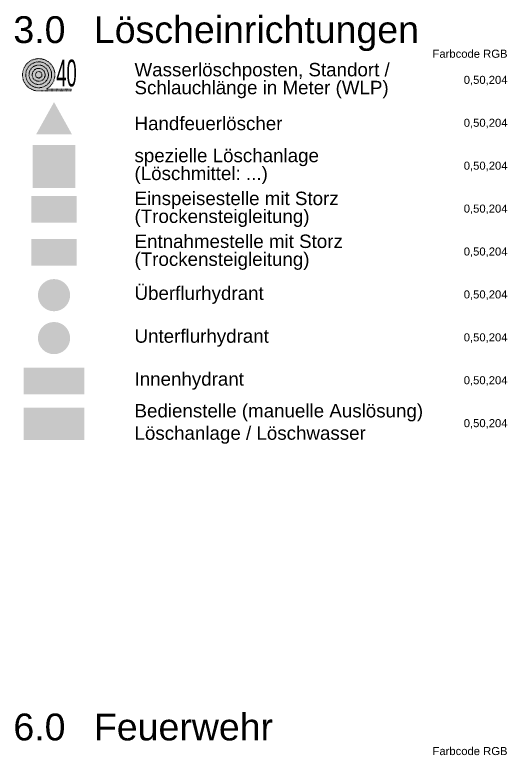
# Paper-space layout 'Layout1' of a CAD drawing. Header units: metres. Extents: x 6 to 406, y 9 to 566.
# Drawn here: x 313.8 to 405.6, y 427.7 to 565.7 of the extents above; entities that cross this region are included whole.
import ezdxf
from ezdxf.enums import TextEntityAlignment as Align

# ---------------------------------------------------------------- set-up
doc = ezdxf.new("R2010")
doc.units = ezdxf.units.M
doc.linetypes.add('AL_0_Ausgezogen', pattern=[1, 1, 0])
doc.layers.get('0').update_dxf_attribs({"linetype": 'AL_0_Ausgezogen', "lineweight": 18})
doc.layers.add('BS_Symbole', color=7, linetype='AL_0_Ausgezogen', lineweight=18)
doc.styles.add('ARIAL', font='arial.ttf')

# ---------------------------------------------------------------- blocks, each defined once
blk = doc.blocks.new('Handfeuerloescher')
at = {"lineweight": 5, "true_color": 0x0032cc}
h = blk.add_hatch(color=162, dxfattribs=at)
h.paths.add_polyline_path([(0.5110330400057985, 398.7731935842893), (-332.8223002933279, -201.2268064157105), (333.8443663733393, -201.2268064157105)])
h.paths.add_polyline_path([(-276.9394396026521, -167.8934730823771), (0.5110328164772961, 328.6197486299004), (277.9615060873851, -167.8934730823771)], flags=16)
at = {"lineweight": 5, "true_color": 0xffffff}
blk.add_hatch(color=7, dxfattribs=at).paths.add_polyline_path([(0.5110328164772961, 328.6197486299005), (-276.9394396026521, -167.8934730823771), (277.9615060873851, -167.8934730823771)])
blk = doc.blocks.new('Einspeisestelle Trockensteigleitung')
at = {"lineweight": 5, "true_color": 0x0032cc}
h = blk.add_hatch(color=162, dxfattribs=at)
h.paths.add_polyline_path([(230.2309952434547, -24.94646449527198), (400.2309952434849, -24.94646449527198), (400.2309952434849, 25.05353550473654), (230.2309952434547, 25.05353550473654), (230.2309952434547, 115.053535504752), (60.23099524342604, 0.05353550473228097), (230.2309952434547, -114.9464644952875)], flags=0)
edge = h.paths.add_edge_path(flags=0)
edge.add_arc((-174.7690047566587, 0.05353550473228097), 224.9999999999957, 0, 360)
h.paths.add_polyline_path([(-424.7690047566587, -249.9464644952677), (425.2309952434891, -249.9464644952677), (425.2309952434891, 250.0535355047323), (-424.7690047566587, 250.0535355047323)])
h.paths.add_polyline_path([(-414.7690047566564, -239.9464644952662), (415.2309952434869, -239.9464644952662), (415.2309952434869, 240.0535355047307), (-414.7690047566564, 240.0535355047307)], flags=16)
edge = h.paths.add_edge_path(flags=0)
edge.add_arc((-174.7690047566587, 0.05353550473228097), 214.9999999999939, 90, 270)
edge.add_line((-174.7690047566587, -214.9464644952619), (-174.7690047566587, 215.0535355047265))
at = {"lineweight": 5, "true_color": 0xffffff}
h = blk.add_hatch(color=7, dxfattribs=at)
h.paths.add_polyline_path([(-414.7690047566564, -239.9464644952662), (415.2309952434869, -239.9464644952662), (415.2309952434869, 240.0535355047307), (-414.7690047566564, 240.0535355047307)])
h.paths.add_polyline_path([(50.23099524333702, 0.05353550473228097, -1), (-399.7690047566543, 0.05353550473228097, -1)], flags=16)
h.paths.add_polyline_path([(-174.7690047566587, 215.0535355047262), (-174.7690047566587, -214.9464644952617, -1)], flags=0)
blk = doc.blocks.new('Ueberflurhydrant')
at = {"lineweight": 5, "true_color": 0x0032cc}
h = blk.add_hatch(color=162, dxfattribs=at)
h.paths.add_polyline_path([(-180, 0, 1), (180, 0, 1)], flags=0)
h.paths.add_polyline_path([(-300, 0, 1), (300, 0, 1)])
h.paths.add_polyline_path([(285, 0, -1), (-285, 0, -1)], flags=16)
h.paths.add_polyline_path([(180, 0, -1), (-180, 0, -1)], flags=0)
at = {"lineweight": 5, "true_color": 0xffffff}
h = blk.add_hatch(color=7, dxfattribs=at)
h.paths.add_polyline_path([(-285, 0, 1), (285, 0, 1)])
h.paths.add_polyline_path([(180, 0, -1), (-180, 0, -1)], flags=16)
at = {"lineweight": 5, "true_color": 0x0032cc}
blk.add_hatch(color=162, dxfattribs=at).paths.add_polyline_path([(180, 0, 1), (-180, 0, 1)])
blk = doc.blocks.new('Unterflurhydrant')
at = {"lineweight": 5, "true_color": 0x0032cc}
h = blk.add_hatch(color=162, dxfattribs=at)
edge = h.paths.add_edge_path()
edge.add_arc((0, 0), 300, 0, 360)
edge = h.paths.add_edge_path(flags=17)
edge.add_arc((0, 0), 245, 0, 360)
at = {"lineweight": 5, "true_color": 0xffffff}
h = blk.add_hatch(color=7, dxfattribs=at)
edge = h.paths.add_edge_path()
edge.add_arc((0, 0), 245, 0, 360)
blk = doc.blocks.new('Innenhydrant')
at = {"lineweight": 5, "true_color": 0x0032cc}
h = blk.add_hatch(color=162, dxfattribs=at)
h.dxf.hatch_style = 1
h.paths.add_polyline_path([(-562.4999999999999, 250), (-562.5000000000001, -250), (562.4999999999993, -249.9999999999999), (562.4999999999993, 250)])
h.paths.add_polyline_path([(549.9999999999992, 237.5), (549.9999999999992, -237.4999999999999), (-550.0000000000001, -237.5), (-550, 237.5)], flags=16)
h.paths.add_polyline_path([(237.5, 5.551115123125862e-17, -1), (-237.5, 5.551115123125862e-17, -1)], flags=16)
at = {"lineweight": 5, "true_color": 0xffffff}
h = blk.add_hatch(color=7, dxfattribs=at)
h.dxf.hatch_style = 1
h.paths.add_polyline_path([(-549.9999999999999, -237.4999999999999), (-1.221245327087672e-15, -237.5, -0.4142135623730951), (-237.5, 5.551115123125862e-17, -0.4142135623730951), (-1.221245327087672e-15, 237.5), (-549.9999999999999, 237.5)])
h.paths.add_polyline_path([(549.9999999999992, 237.5), (-1.221245327087672e-15, 237.5, -0.4142135623730951), (237.5, 5.551115123125862e-17, -0.4142135623730951), (-1.221245327087672e-15, -237.5), (549.9999999999992, -237.4999999999999)])
blk = doc.blocks.new('Entnahmestelle Trockensteigleitung')
at = {"lineweight": 5, "true_color": 0x0032cc}
h = blk.add_hatch(color=162, dxfattribs=at)
h.paths.add_polyline_path([(230.0595657685033, -24.90980761637911), (60.05956576850323, -24.90980761637911), (60.05956576850323, 25.09019238362089), (230.0595657685033, 25.09019238362089), (230.0595657685033, 115.0901923836209), (400.0595657685033, 0.090192383620888), (230.0595657685033, -114.9098076163791)], flags=0)
edge = h.paths.add_edge_path(flags=0)
edge.add_arc((-174.9404342314967, 0.090192383620888), 224.9999999999957, 0, 360)
h.paths.add_polyline_path([(-424.9404342314967, -249.9098076163791), (425.0595657686511, -249.9098076163791), (425.0595657686511, 250.0901923836209), (-424.9404342314967, 250.0901923836209)])
h.paths.add_polyline_path([(-414.9404342314945, -239.9098076163775), (415.0595657686488, -239.9098076163775), (415.0595657686488, 240.0901923836193), (-414.9404342314945, 240.0901923836193)], flags=16)
edge = h.paths.add_edge_path(flags=0)
edge.add_arc((-174.9404342314967, 0.090192383620888), 214.9999999999939, 90, 270)
edge.add_line((-174.9404342314967, -214.9098076163733), (-174.9404342314967, 215.0901923836151))
at = {"lineweight": 5, "true_color": 0xffffff}
h = blk.add_hatch(color=7, dxfattribs=at)
h.paths.add_polyline_path([(-414.9404342314945, -239.9098076163775), (415.0595657686489, -239.9098076163775), (415.0595657686487, 240.0901923836193), (-414.9404342314945, 240.0901923836193)])
h.paths.add_polyline_path([(50.05956576849894, 0.090192383620888, -1), (-399.9404342314924, 0.090192383620888, -1)], flags=16)
h.paths.add_polyline_path([(-174.9404342314967, 215.0901923836149), (-174.9404342314967, -214.9098076163731, -1)], flags=0)
h.paths.add_polyline_path([(60.05956576850321, 25.09019238362086), (230.0595657685033, 25.09019238362086), (230.0595657685033, 115.0901923836209), (400.0595657685033, 0.09019238362094484), (230.0595657685033, -114.9098076163791), (230.0595657685033, -24.90980761637914), (60.05956576850315, -24.90980761637908)], flags=16)
blk = doc.blocks.new('Manuelle Ausloesung Loeschanlage-Loeschwasser')
at = {"lineweight": 5, "true_color": 0x0032cc}
h = blk.add_hatch(color=162, dxfattribs=at)
edge = h.paths.add_edge_path(flags=0)
edge.add_arc((-107.6691159375942, -64.00049326199343), 85.16214116871987, 343.1600973001033, 378.0282120403738)
edge.add_arc((-95.0796377470879, -59.90306932180076), 71.92266066324312, 18.0282120403791, 76.82281565266493)
edge.add_arc((-104.7328419818156, 73.17785650808058), 68.22097782286465, 292.4471792014699, 359.9999999999898)
edge.add_arc((-104.7328419818168, 73.17785650805905), 68.22097782286589, 7.865209706826807e-12, 59.20400791115482)
edge.add_arc((-125.2841106639516, 38.69729887993945), 108.3615246401599, 59.20400791114553, 89.99999999999818)
edge.add_line((-125.2841106639482, 147.0588235200993), (-243.8823529412184, 147.0588235200993))
edge.add_line((-243.8823529412184, 147.0588235200993), (-243.8823529412184, -147.058823538673))
edge.add_line((-243.8823529412184, -147.0588235386731), (-132.0194259522579, -147.0588235386731))
edge.add_arc((-132.0194259522416, 84.85212265789963), 231.9109461965727, 269.999999999996, 281.8122822275375)
edge.add_arc((-100.4310166374529, -66.19130578986517), 77.59975126796851, 281.8122822275366, 343.1600973000986)
edge = h.paths.add_edge_path(flags=0)
edge.add_arc((127.0551356147248, 96.55038137280533), 101.7770460713116, 212.6607236397157, 255.959156710243)
edge.add_arc((-267.7522292675154, -1482.140420170167), 1525.532851348861, 72.4656057308793, 75.95915671025159, ccw=False)
edge.add_arc((181.3620224612842, -60.70784122100417), 34.83697773681224, -2.7149490416809954, 72.4656057308651, ccw=False)
edge.add_arc((165.5478584887108, -59.95792887891076), 50.66891225765529, 285.3953325334905, 357.2850509583293, ccw=False)
edge.add_arc((139.6866460652416, 33.96049363206768), 148.0828352613125, 250.3936390887985, 285.39533253349197, ccw=False)
edge.add_arc((104.0411490383583, -66.10853521524746), 41.85472225567575, 199.9347025886326, 250.3936390887942, ccw=False)
edge.add_arc((247.5252432433113, -14.06970398354093), 194.4840944150929, 190.4467356332108, 199.9347025886443, ccw=False)
edge.add_line((56.26493743556858, -49.3338274348263), (19.15141324258249, -52.65742661628465))
edge.add_arc((247.5252432433643, -14.06970398351739), 231.6109206561931, 189.5905313499607, 199.9347025886448)
edge.add_arc((104.0411490383616, -66.10853521525698), 78.98154849671793, 199.9347025886292, 250.3936390887905)
edge.add_arc((139.6866460652444, 33.96049363207737), 185.2096615023727, 250.3936390887982, 285.3953325334915)
edge.add_arc((165.5478584887118, -59.95792887891029), 87.79573849870704, 285.3953325334929, 357.2850509583316)
edge.add_arc((181.3620224612871, -60.7078412210065), 71.96380397786191, 357.2850509583292, 432.4656057308757)
edge.add_arc((-267.7522292674712, -1482.140420169918), 1562.659677589658, 72.46560573087811, 75.95915671025044)
edge.add_arc((127.0551356147343, 96.55038137281274), 64.6502198302712, 212.6607236397174, 255.9591567102446, ccw=False)
edge.add_arc((98.26221857722228, 78.09351733600955), 30.44951952162127, 117.7457518701612, 212.6607236397201, ccw=False)
edge.add_arc((136.6744052595772, 5.07082060608883), 112.9589754853474, 75.27216101084502, 117.74575187016401, ccw=False)
edge.add_arc((151.2522768178309, 60.52856701277659), 55.61722825283423, 0.8856037122815792, 75.27216101083872, ccw=False)
edge.add_line((206.8628614581997, 61.38819163099193), (243.9285346675867, 64.07410997949921))
edge.add_arc((151.2522768178297, 60.52856701277707), 92.74405449387852, 2.190913086371079, 75.27216101084157)
edge.add_arc((136.674405259562, 5.070820606076154), 150.085801726408, 75.27216101084134, 117.7457518701605)
edge.add_arc((98.26221857721296, 78.09351733601488), 67.5763457626687, 117.7457518701665, 212.660723639725)
edge = h.paths.add_edge_path(flags=0)
edge.add_arc((-104.4759179247471, -54.69197896077868), 39.98477515478719, 28.29039705467028, 74.70610426217688)
edge.add_arc((-130.6999900559492, -150.5911830907358), 139.4048903825502, 74.70610426217665, 89.99999999999767)
edge.add_line((-130.6999900559435, -11.18629270818559), (-205.1395831060186, -11.18629270818559))
edge.add_line((-205.1395831060186, -11.18629270818559), (-205.1395831060186, -112.1357634055356))
edge.add_line((-205.1395831060186, -112.1357634055356), (-132.0194259522579, -112.1357634055356))
edge.add_arc((-132.0194259522058, 215.9500163609028), 328.0857797664384, 269.9999999999909, 274.6746117182383)
edge.add_arc((-108.9322024659844, -66.39730351973122), 44.7961242333078, 274.6746117182493, 305.515850665567)
edge.add_arc((-112.4721980554824, -61.43731576792222), 50.88981336812265, 305.515850665578, 330.5097243428106)
edge.add_arc((-108.6960761369186, -63.57289679936278), 46.55163367086408, 330.5097243428025, 362.0177390459627)
edge.add_arc((-121.8363160670858, -64.03583737511649), 59.70002594517044, 2.017739045966909, 28.29039705468072)
edge = h.paths.add_edge_path(flags=0)
edge.add_arc((-148.5411570782288, -143.3702710125329), 256.0517072140713, 80.90579814043508, 90.00000000000063, ccw=False)
edge.add_arc((-114.3493562521278, 70.23468813894716), 39.72751111516694, -24.011534483495097, 80.9057981404232, ccw=False)
edge.add_arc((-124.7771705736205, 74.87996583370483), 51.14319840875297, 270.0000000000108, 335.9884655165275, ccw=False)
edge.add_line((-124.7771705736109, 23.73676742495186), (-205.1395831060186, 23.73676742495186))
edge.add_line((-205.1395831060186, 23.73676742495186), (-205.1395831060186, 112.6814362015384))
edge.add_line((-205.1395831060186, 112.6814362015384), (-148.5411570782317, 112.6814362015384))
h.paths.add_polyline_path([(-562.5, -300.0176470680612), (562.5, -300.0176470680612), (562.5, 300.0176470494836), (-562.5, 300.0176470494836)])
h.paths.add_polyline_path([(-538.9705882352956, -276.4882353033576), (538.9705882352956, -276.4882353033576), (538.9705882352956, 276.48823528478), (-538.9705882352956, 276.48823528478)], flags=16)
at = {"lineweight": 5, "true_color": 0xffffff}
h = blk.add_hatch(color=7, dxfattribs=at)
h.paths.add_polyline_path([(-538.9705882352956, 276.48823528478), (-538.9705882352956, -276.4882353033577), (538.9705882352957, -276.4882353033577), (538.9705882352957, 276.48823528478)])
h.paths.add_polyline_path([(-243.8823529412184, 147.0588235200993), (-125.2841106639516, 147.0588235200993, -0.1351874971930758), (-69.80487621749313, 131.7793839853714, -0.2642301054537645), (-36.51186415895091, 73.17785650806842, -0.3035983834759783), (-78.6839203974854, 10.12585020057912, -0.2623199222999634), (-26.6880745397155, -37.64406667271504, -0.1533256827108875), (-26.15889992365879, -88.67183237851793, -0.2742623996299561), (-84.5458910837786, -142.147768207454, -0.05158649140882079), (-132.0194259522414, -147.058823538673), (-243.8823529412184, -147.058823538673)], flags=16)
h.paths.add_polyline_path([(-205.1395831060186, 112.6814362015384), (-148.5411570782288, 112.6814362015384, -0.03970178134894035), (-108.0700996000173, 109.4628167624571, -0.4926970806979895), (-78.05972263569555, 54.06874766550661, -0.2961587511392182), (-124.7771705736205, 23.73676742495186), (-205.1395831060186, 23.73676742495188)], flags=0)
h.paths.add_polyline_path([(-205.1395831060186, -11.18629270818559), (-130.6999900559493, -11.18629270818559, -0.06683144280478333), (-93.92912238536485, -16.12324359093083, -0.2053419447300961), (-69.26705227554152, -35.74156936427985, -0.1151409110582739), (-62.17330568598356, -61.93386446413356, -0.1383523999114306), (-68.17570664632717, -86.48914112019924, -0.1094907600194574), (-82.90887263996564, -102.8593255576296, -0.1353885373283278), (-105.2814580378316, -111.04441777638, -0.02039967047840925), (-132.0194259522071, -112.1357634055357), (-205.1395831060186, -112.1357634055357)], flags=0)
h.paths.add_polyline_path([(66.80212496215671, 137.9000806578414, -0.1874772798778394), (174.8304023451554, 150.225454587437, -0.330143651956931), (243.9285346675867, 64.07410997949921), (206.8628614581998, 61.38819163099193, 0.3364718847223394), (165.3917275500923, 114.3184546452844, 0.187477279877836), (84.08647817764023, 105.0420167974128, 0.439567767375422), (72.62734907145364, 61.66102803828579, 0.1912053631112088), (111.370118906661, 33.83171449468293, -0.01524467258361741), (203.0431517561345, 7.912255802126921, -0.3403330926125658), (253.2450506975248, -64.11655572245525, -0.3243877841905129), (188.8556585770507, -144.6032958730664, -0.1539222851593988), (77.53840440268783, -140.510749763721, -0.2237965061336097), (29.79203312691578, -93.03721489525802, -0.04516563573962273), (19.15141324258246, -52.65742661628465), (56.26493743556858, -49.3338274348263, 0.04142273294513846), (64.69428659576789, -80.3788607554595, 0.2237965061336171), (89.99653941937214, -105.5365292772085, 0.1539222851594256), (178.9993186368883, -108.8086902778487, 0.3243877841905514), (216.1598974470317, -62.35796676514869, 0.3403330926125243), (191.8576463277746, -27.48951950710196, 0.01524467258361512), (102.3626493042714, -2.185874515343272, -0.1912053631112937), (41.3709824421731, 41.62504111801407, -0.4395677673753789)], flags=16)
blk = doc.blocks.new('Spezielle Loeschanlage')
at = {"lineweight": 5, "true_color": 0xffffff}
h = blk.add_hatch(color=7, dxfattribs=at)
h.dxf.hatch_style = 1
h.paths.add_polyline_path([(-400.0002288888209, 399.8990003298968), (-400.0002288888209, -400.1009996701032), (399.9997711111791, -400.1009996701032), (399.9997711111791, 399.8990003298968)])
h.paths.add_polyline_path([(387.6703413369739, 387.5695705556916), (387.6703413369739, -387.7715698958981), (-387.6707991146122, -387.7715698958981), (-387.6707991146121, 387.5695705556916)], flags=16)
h.paths.add_polyline_path([(-74.6861837299968, 124.6591993348713), (-74.6861837299968, -343.0331083574365), (-185.4554144992276, -343.0331083574365), (-185.4554144992276, 124.6591993348713, -1)], flags=0)
h.paths.add_polyline_path([(-216.2246452684583, 124.6591993348713), (-216.2246452684583, -343.0331083574365), (-326.9938760376891, -343.0331083574365), (-326.9938760376891, 124.6591993348713, -1)], flags=0)
h.paths.add_polyline_path([(66.85227780846472, 124.6591993348713), (66.85227780846472, -343.0331083574366), (-43.91695296076611, -343.0331083574366), (-43.91695296076611, 124.6591993348713, -1)], flags=0)
h.paths.add_polyline_path([(225.5732280336585, 244.0438147194857, -1), (203.4193818798105, 244.0438147194857, -1)], flags=0)
h.paths.add_polyline_path([(205.2845904638948, 190.9858373791198, -1), (183.1307443100468, 190.9858373791198, -1)], flags=0)
h.paths.add_polyline_path([(195.1402716790129, 164.4568487089369, -1), (172.9864255251649, 164.4568487089369, -1)], flags=0)
h.paths.add_polyline_path([(184.995952894131, 137.9278600387539, -1), (162.842106740283, 137.9278600387539, -1)], flags=0)
h.paths.add_polyline_path([(174.8516341092491, 111.3988713685709, -1), (152.6977879554011, 111.3988713685709, -1)], flags=0)
h.paths.add_polyline_path([(225.5732280336585, 175.8781342461073, -1), (203.4193818798105, 175.8781342461073, -1)], flags=0)
h.paths.add_polyline_path([(164.7073153243673, 84.86988269838798, -1), (142.5534691705193, 84.86988269838798, -1)], flags=0)
h.paths.add_polyline_path([(201.4384412611815, 117.4086530990477, -1), (179.2845951073334, 117.4086530990477, -1)], flags=0)
h.paths.add_polyline_path([(245.8618656034223, 190.9858373791198, -1), (223.7080194495743, 190.9858373791198, -1)], flags=0)
h.paths.add_polyline_path([(154.5629965394854, 58.34089402820501, -1), (132.4091503856374, 58.34089402820501, -1)], flags=0)
h.paths.add_polyline_path([(225.5732280336585, 147.4757673821996, -1), (203.4193818798105, 147.4757673821996, -1)], flags=0)
h.paths.add_polyline_path([(196.121079830795, 89.5084719008791, -1), (173.967233676947, 89.5084719008791, -1)], flags=0)
h.paths.add_polyline_path([(144.4186777546035, 31.81190535802205, -1), (122.2648316007555, 31.81190535802205, -1)], flags=0)
h.paths.add_polyline_path([(225.5732280336585, 119.0734005182919, -1), (203.4193818798105, 119.0734005182919, -1)], flags=0)
h.paths.add_polyline_path([(256.0061843883042, 164.4568487089369, -1), (233.8523382344561, 164.4568487089369, -1)], flags=0)
h.paths.add_polyline_path([(190.8037184004085, 61.60829070271052, -1), (168.6498722465605, 61.60829070271052, -1)], flags=0)
h.paths.add_polyline_path([(134.2743589697216, 5.282916687839077, -1), (112.1205128158736, 5.282916687839077, -1)], flags=0)
h.paths.add_polyline_path([(225.5732280336585, 90.67103365438419, -1), (203.4193818798105, 90.67103365438419, -1)], flags=0)
h.paths.add_polyline_path([(249.7080148061356, 117.4086530990477, -1), (227.5541686522876, 117.4086530990477, -1)], flags=0)
h.paths.add_polyline_path([(185.4863569700221, 33.70810950454194, -1), (163.3325108161741, 33.70810950454194, -1)], flags=0)
h.paths.add_polyline_path([(266.1505031731861, 137.9278600387539, -1), (243.9966570193381, 137.9278600387539, -1)], flags=0)
h.paths.add_polyline_path([(124.1300401848398, -21.24607198234389, -1), (101.9761940309918, -21.24607198234389, -1)], flags=0)
h.paths.add_polyline_path([(225.5732280336585, 62.26866679047646, -1), (203.4193818798105, 62.26866679047646, -1)], flags=0)
h.paths.add_polyline_path([(180.1689955396356, 5.807928306373356, -1), (158.0151493857876, 5.807928306373356, -1)], flags=0)
h.paths.add_polyline_path([(255.025376236522, 89.5084719008791, -1), (232.871530082674, 89.5084719008791, -1)], flags=0)
h.paths.add_polyline_path([(276.2948219580679, 111.3988713685709, -1), (254.1409758042199, 111.3988713685709, -1)], flags=0)
h.paths.add_polyline_path([(225.5732280336585, 33.86629992656879, -1), (203.4193818798105, 33.86629992656879, -1)], flags=0)
h.paths.add_polyline_path([(174.8516341092491, -22.09225289179523, -1), (152.6977879554011, -22.09225289179523, -1)], flags=0)
h.paths.add_polyline_path([(260.3427376669084, 61.60829070271052, -1), (238.1888915130604, 61.60829070271052, -1)], flags=0)
h.paths.add_polyline_path([(286.4391407429498, 84.86988269838798, -1), (264.2852945891018, 84.86988269838798, -1)], flags=0)
h.paths.add_polyline_path([(225.5732280336585, 5.463933062661113, -1), (203.4193818798105, 5.463933062661113, -1)], flags=0)
h.paths.add_polyline_path([(265.660099097295, 33.70810950454194, -1), (243.506252943447, 33.70810950454194, -1)], flags=0)
h.paths.add_polyline_path([(225.5732280336585, -22.93843380124662, -1), (203.4193818798105, -22.93843380124662, -1)], flags=0)
h.paths.add_polyline_path([(296.5834595278316, 58.34089402820501, -1), (274.4296133739836, 58.34089402820501, -1)], flags=0)
h.paths.add_polyline_path([(270.9774605276814, 5.807928306373356, -1), (248.8236143738334, 5.807928306373356, -1)], flags=0)
h.paths.add_polyline_path([(306.7277783127134, 31.81190535802205, -1), (284.5739321588654, 31.81190535802205, -1)], flags=0)
h.paths.add_polyline_path([(276.2948219580679, -22.09225289179523, -1), (254.1409758042199, -22.09225289179523, -1)], flags=0)
h.paths.add_polyline_path([(316.8720970975953, 5.282916687839077, -1), (294.7182509437473, 5.282916687839077, -1)], flags=0)
h.paths.add_polyline_path([(327.0164158824772, -21.24607198234389, -1), (304.8625697286292, -21.24607198234389, -1)], flags=0)
at = {"true_color": 0x0032cc}
h = blk.add_hatch(color=162, dxfattribs=at)
h.paths.add_polyline_path([(-387.6707991146122, -387.771569895898), (387.6703413369739, -387.771569895898), (387.6703413369739, 387.5695705556916), (-387.6707991146122, 387.5695705556916)])
h.paths.add_polyline_path([(174.8516341092492, 111.3988713685709, -1), (152.6977879554012, 111.3988713685709, -1)], flags=16)
h.paths.add_polyline_path([(164.7073153243673, 84.86988269838798, -1), (142.5534691705193, 84.86988269838798, -1)], flags=16)
h.paths.add_polyline_path([(184.9959528941311, 137.9278600387539, -1), (162.842106740283, 137.9278600387539, -1)], flags=16)
h.paths.add_polyline_path([(154.5629965394854, 58.34089402820501, -1), (132.4091503856374, 58.34089402820501, -1)], flags=16)
h.paths.add_polyline_path([(195.1402716790129, 164.4568487089369, -1), (172.9864255251649, 164.4568487089369, -1)], flags=16)
h.paths.add_polyline_path([(144.4186777546035, 31.81190535802205, -1), (122.2648316007555, 31.81190535802205, -1)], flags=16)
h.paths.add_polyline_path([(205.2845904638948, 190.9858373791198, -1), (183.1307443100468, 190.9858373791198, -1)], flags=16)
h.paths.add_polyline_path([(134.2743589697216, 5.282916687839077, -1), (112.1205128158736, 5.282916687839077, -1)], flags=16)
h.paths.add_polyline_path([(124.1300401848398, -21.24607198234389, -1), (101.9761940309918, -21.24607198234389, -1)], flags=16)
h.paths.add_polyline_path([(225.5732280336586, 244.0438147194857, -1), (203.4193818798105, 244.0438147194857, -1)], flags=16)
h.paths.add_polyline_path([(201.4384412611814, 117.4086530990477, -1), (179.2845951073334, 117.4086530990477, -1)], flags=16)
h.paths.add_polyline_path([(196.121079830795, 89.5084719008791, -1), (173.967233676947, 89.5084719008791, -1)], flags=16)
h.paths.add_polyline_path([(225.5732280336586, 175.8781342461073, -1), (203.4193818798105, 175.8781342461073, -1)], flags=16)
h.paths.add_polyline_path([(190.8037184004085, 61.60829070271052, -1), (168.6498722465604, 61.60829070271052, -1)], flags=16)
h.paths.add_polyline_path([(225.5732280336586, 147.4757673821996, -1), (203.4193818798105, 147.4757673821996, -1)], flags=16)
h.paths.add_polyline_path([(185.486356970022, 33.70810950454194, -1), (163.332510816174, 33.70810950454194, -1)], flags=16)
h.paths.add_polyline_path([(225.5732280336586, 119.0734005182919, -1), (203.4193818798105, 119.0734005182919, -1)], flags=16)
h.paths.add_polyline_path([(245.8618656034223, 190.9858373791198, -1), (223.7080194495743, 190.9858373791198, -1)], flags=16)
h.paths.add_polyline_path([(180.1689955396356, 5.807928306373356, -1), (158.0151493857876, 5.807928306373356, -1)], flags=16)
h.paths.add_polyline_path([(225.5732280336586, 90.67103365438419, -1), (203.4193818798105, 90.67103365438419, -1)], flags=16)
h.paths.add_polyline_path([(174.8516341092492, -22.09225289179523, -1), (152.6977879554012, -22.09225289179523, -1)], flags=16)
h.paths.add_polyline_path([(256.0061843883042, 164.4568487089369, -1), (233.8523382344562, 164.4568487089369, -1)], flags=16)
h.paths.add_polyline_path([(225.5732280336586, 62.26866679047649, -1), (203.4193818798105, 62.26866679047649, -1)], flags=16)
h.paths.add_polyline_path([(249.7080148061356, 117.4086530990477, -1), (227.5541686522876, 117.4086530990477, -1)], flags=16)
h.paths.add_polyline_path([(225.5732280336586, 33.86629992656879, -1), (203.4193818798105, 33.86629992656879, -1)], flags=16)
h.paths.add_polyline_path([(266.1505031731861, 137.9278600387539, -1), (243.996657019338, 137.9278600387539, -1)], flags=16)
h.paths.add_polyline_path([(255.025376236522, 89.5084719008791, -1), (232.871530082674, 89.5084719008791, -1)], flags=16)
h.paths.add_polyline_path([(225.5732280336586, 5.463933062661113, -1), (203.4193818798105, 5.463933062661113, -1)], flags=16)
h.paths.add_polyline_path([(276.2948219580679, 111.3988713685709, -1), (254.1409758042199, 111.3988713685709, -1)], flags=16)
h.paths.add_polyline_path([(260.3427376669084, 61.60829070271052, -1), (238.1888915130604, 61.60829070271052, -1)], flags=16)
h.paths.add_polyline_path([(225.5732280336586, -22.93843380124662, -1), (203.4193818798105, -22.93843380124662, -1)], flags=16)
h.paths.add_polyline_path([(265.660099097295, 33.70810950454194, -1), (243.506252943447, 33.70810950454194, -1)], flags=16)
h.paths.add_polyline_path([(286.4391407429498, 84.86988269838798, -1), (264.2852945891018, 84.86988269838798, -1)], flags=16)
h.paths.add_polyline_path([(270.9774605276814, 5.807928306373356, -1), (248.8236143738334, 5.807928306373356, -1)], flags=16)
h.paths.add_polyline_path([(296.5834595278317, 58.34089402820501, -1), (274.4296133739837, 58.34089402820501, -1)], flags=16)
h.paths.add_polyline_path([(276.2948219580679, -22.09225289179523, -1), (254.1409758042199, -22.09225289179523, -1)], flags=16)
h.paths.add_polyline_path([(306.7277783127134, 31.81190535802205, -1), (284.5739321588654, 31.81190535802205, -1)], flags=16)
h.paths.add_polyline_path([(316.8720970975954, 5.282916687839077, -1), (294.7182509437474, 5.282916687839077, -1)], flags=16)
h.paths.add_polyline_path([(327.0164158824772, -21.24607198234389, -1), (304.8625697286292, -21.24607198234389, -1)], flags=16)
at = {"lineweight": 5, "true_color": 0xffffff}
h = blk.add_hatch(color=7, dxfattribs=at)
h.dxf.hatch_style = 1
edge = h.paths.add_edge_path()
edge.add_arc((238.6310917292116, 117.4086530990477), 11.076923076924, 0, 360)
edge = h.paths.add_edge_path()
edge.add_arc((243.948453159598, 89.5084719008791), 11.076923076924, 0, 360)
edge = h.paths.add_edge_path()
edge.add_arc((249.2658145899845, 61.60829070271051), 11.076923076924, 0, 360)
edge = h.paths.add_edge_path()
edge.add_arc((254.583176020371, 33.70810950454194), 11.076923076924, 0, 360)
edge = h.paths.add_edge_path()
edge.add_arc((259.9005374507574, 5.80792830637335), 11.076923076924, 0, 360)
edge = h.paths.add_edge_path()
edge.add_arc((265.2178988811439, -22.09225289179524), 11.076923076924, 0, 360)
edge = h.paths.add_edge_path()
edge.add_arc((315.9394928055532, -21.24607198234388), 11.076923076924, 0, 360)
edge = h.paths.add_edge_path()
edge.add_arc((305.7951740206714, 5.282916687839077), 11.076923076924, 0, 360)
edge = h.paths.add_edge_path()
edge.add_arc((295.6508552357895, 31.81190535802203), 11.076923076924, 0, 360)
edge = h.paths.add_edge_path()
edge.add_arc((285.5065364509076, 58.340894028205), 11.076923076924, 0, 360)
edge = h.paths.add_edge_path()
edge.add_arc((275.3622176660258, 84.86988269838797), 11.076923076924, 0, 360)
edge = h.paths.add_edge_path()
edge.add_arc((265.2178988811439, 111.3988713685709), 11.076923076924, 0, 360)
edge = h.paths.add_edge_path()
edge.add_arc((255.073580096262, 137.9278600387539), 11.076923076924, 0, 360)
edge = h.paths.add_edge_path()
edge.add_arc((244.9292613113801, 164.4568487089369), 11.076923076924, 0, 360)
edge = h.paths.add_edge_path()
edge.add_arc((234.7849425264983, 190.9858373791198), 11.076923076924, 0, 360)
edge = h.paths.add_edge_path()
edge.add_arc((190.3615181842574, 117.4086530990477), 11.076923076924, 0, 360)
edge = h.paths.add_edge_path()
edge.add_arc((185.044156753871, 89.5084719008791), 11.076923076924, 0, 360)
edge = h.paths.add_edge_path()
edge.add_arc((179.7267953234845, 61.60829070271051), 11.076923076924, 0, 360)
edge = h.paths.add_edge_path()
edge.add_arc((174.4094338930981, 33.70810950454194), 11.076923076924, 0, 360)
edge = h.paths.add_edge_path()
edge.add_arc((169.0920724627116, 5.80792830637335), 11.076923076924, 0, 360)
edge = h.paths.add_edge_path()
edge.add_arc((163.7747110323251, -22.09225289179524), 11.076923076924, 0, 360)
edge = h.paths.add_edge_path()
edge.add_arc((214.4963049567345, -22.93843380124659), 11.076923076924, 0, 360)
edge = h.paths.add_edge_path()
edge.add_arc((214.4963049567345, 5.463933062661098), 11.076923076924, 0, 360)
edge = h.paths.add_edge_path()
edge.add_arc((214.4963049567345, 33.86629992656879), 11.076923076924, 0, 360)
edge = h.paths.add_edge_path()
edge.add_arc((214.4963049567345, 62.26866679047648), 11.076923076924, 0, 360)
edge = h.paths.add_edge_path()
edge.add_arc((214.4963049567345, 90.67103365438417), 11.076923076924, 0, 360)
edge = h.paths.add_edge_path()
edge.add_arc((214.4963049567345, 119.0734005182918), 11.076923076924, 0, 360)
edge = h.paths.add_edge_path()
edge.add_arc((214.4963049567345, 147.4757673821996), 11.076923076924, 0, 360)
edge = h.paths.add_edge_path()
edge.add_arc((113.0531171079158, -21.24607198234388), 11.076923076924, 0, 360)
edge = h.paths.add_edge_path()
edge.add_arc((123.1974358927976, 5.282916687839077), 11.076923076924, 0, 360)
edge = h.paths.add_edge_path()
edge.add_arc((133.3417546776795, 31.81190535802203), 11.076923076924, 0, 360)
edge = h.paths.add_edge_path()
edge.add_arc((143.4860734625614, 58.340894028205), 11.076923076924, 0, 360)
edge = h.paths.add_edge_path()
edge.add_arc((153.6303922474433, 84.86988269838797), 11.076923076924, 0, 360)
edge = h.paths.add_edge_path()
edge.add_arc((163.7747110323251, 111.3988713685709), 11.076923076924, 0, 360)
edge = h.paths.add_edge_path()
edge.add_arc((173.919029817207, 137.9278600387539), 11.076923076924, 0, 360)
edge = h.paths.add_edge_path()
edge.add_arc((184.0633486020889, 164.4568487089369), 11.076923076924, 0, 360)
edge = h.paths.add_edge_path()
edge.add_arc((194.2076673869708, 190.9858373791198), 11.076923076924, 0, 360)
edge = h.paths.add_edge_path()
edge.add_arc((214.4963049567345, 244.0438147194857), 11.076923076924, 0, 360)
edge = h.paths.add_edge_path()
edge.add_arc((214.4963049567345, 175.8781342461073), 11.076923076924, 0, 360)
edge = h.paths.add_edge_path()
edge.add_arc((224.6406237416164, 217.5148260493027), 11.076923076924, 203.6794702774485, 516.3205297225514)
edge.add_arc((204.3519861718526, 217.5148260493027), 11.076923076924, 23.67947027744851, 336.3205297225514)
edge = h.paths.add_edge_path()
edge.add_arc((11.46766242384939, 264.9668916425636), 27.07692307692305, 99.81424833293232, 180)
edge.add_line((-15.60926065307399, 264.9668916425636), (-15.60926065307399, 193.5822762579483))
edge.add_line((-15.60926065307399, 193.5822762579483), (38.54458550077233, 193.5822762579483))
edge.add_line((38.54458550077233, 193.5822762579483), (38.54458550077233, 264.9668916425636))
edge.add_arc((11.46766242384939, 264.9668916425636), 27.07692307692305, 0, 80.18575166706769)
edge.add_line((16.08304703923396, 291.6475585788618), (16.08304703923396, 328.9668916425636))
edge.add_arc((20.69843165461864, 328.9668916425635), 4.615384615384616, 90, 180, ccw=False)
edge.add_line((20.69843165461864, 333.5822762579481), (205.2655357259652, 333.5822762579481))
edge.add_arc((205.2655357259652, 328.9668916425635), 4.615384615384616, 0, 90, ccw=False)
edge.add_line((209.8809203413499, 328.9668916425635), (209.8809203413499, 261.2745839502558))
edge.add_line((209.8809203413499, 261.2745839502558), (219.1116895721191, 261.2745839502558))
edge.add_line((219.1116895721191, 261.2745839502558), (219.1116895721191, 328.9668916425635))
edge.add_arc((205.2655357259652, 328.9668916425635), 13.84615384615385, 6.361109362927034e-15, 90)
edge.add_line((205.2655357259652, 342.8130454887174), (-262.3784914223044, 342.8130454887174))
edge.add_arc((-262.3784914223044, 328.9668916425635), 13.84615384615385, 90, 180)
edge.add_line((-276.2246452684583, 328.9668916425635), (-276.2246452684583, 291.6475585788618))
edge.add_arc((-271.6092606530737, 264.9668916425636), 27.07692307692305, 99.81424833293232, 180)
edge.add_line((-298.6861837299971, 264.9668916425636), (-298.6861837299971, 193.5822762579483))
edge.add_line((-298.6861837299971, 193.5822762579483), (-244.5323375761507, 193.5822762579483))
edge.add_line((-244.5323375761507, 193.5822762579483), (-244.5323375761507, 264.9668916425636))
edge.add_arc((-271.6092606530737, 264.9668916425636), 27.07692307692305, 0, 80.18575166706769)
edge.add_line((-266.9938760376891, 291.6475585788618), (-266.9938760376891, 328.9668916425636))
edge.add_arc((-262.3784914223044, 328.9668916425635), 4.615384615384616, 90, 180, ccw=False)
edge.add_line((-262.3784914223044, 333.5822762579481), (-133.8943089211329, 333.5822762579481))
edge.add_arc((-120.8400298838428, 328.9668916425635), 13.84615384615385, 160.528779365509, 180)
edge.add_line((-134.6861837299967, 328.9668916425635), (-134.6861837299967, 291.6475585788618))
edge.add_arc((-130.0707991146121, 264.9668916425636), 27.07692307692305, 99.81424833293232, 180)
edge.add_line((-157.1477221915355, 264.9668916425636), (-157.1477221915355, 193.5822762579483))
edge.add_line((-157.1477221915355, 193.5822762579483), (-102.9938760376891, 193.5822762579483))
edge.add_line((-102.9938760376891, 193.5822762579483), (-102.9938760376891, 264.9668916425636))
edge.add_arc((-130.0707991146121, 264.9668916425636), 27.07692307692305, 0, 80.18575166706769)
edge.add_line((-125.4554144992275, 291.6475585788618), (-125.4554144992275, 328.9668916425636))
edge.add_arc((-120.8400298838428, 328.9668916425635), 4.615384615384616, 90, 180, ccw=False)
edge.add_line((-120.8400298838428, 333.5822762579481), (7.644152617328558, 333.5822762579481))
edge.add_arc((20.69843165461864, 328.9668916425635), 13.84615384615385, 160.5287793655093, 180)
edge.add_line((6.852277808464819, 328.9668916425635), (6.852277808464819, 291.6475585788618))
edge = h.paths.add_edge_path()
edge.add_arc((11.46766242384939, 124.6591993348713), 55.38461538461541, 0, 180)
edge.add_line((-43.91695296076612, 124.6591993348713), (-43.91695296076612, -343.0331083574364))
edge.add_line((-43.91695296076612, -343.0331083574364), (66.85227780846469, -343.0331083574364))
edge.add_line((66.85227780846469, -343.0331083574364), (66.85227780846469, 124.6591993348713))
edge = h.paths.add_edge_path()
edge.add_arc((-130.0707991146121, 124.6591993348713), 55.38461538461541, 0, 180)
edge.add_line((-185.4554144992276, 124.6591993348713), (-185.4554144992276, -343.0331083574364))
edge.add_line((-185.4554144992276, -343.0331083574364), (-74.68618372999678, -343.0331083574364))
edge.add_line((-74.68618372999678, -343.0331083574364), (-74.68618372999678, 124.6591993348713))
edge = h.paths.add_edge_path()
edge.add_arc((-271.6092606530737, 124.6591993348713), 55.38461538461541, 0, 180)
edge.add_line((-326.9938760376891, 124.6591993348713), (-326.9938760376891, -343.0331083574364))
edge.add_line((-326.9938760376891, -343.0331083574364), (-216.2246452684583, -343.0331083574364))
edge.add_line((-216.2246452684583, -343.0331083574364), (-216.2246452684583, 124.6591993348713))
blk = doc.blocks.new('Wasserloeschposten')
at = {"lineweight": 5, "true_color": 0x0032cc}
h = blk.add_hatch(color=162, dxfattribs=at)
h.paths.add_polyline_path([(603.0516001532262, -264.9247161760724), (143.9913311012444, -264.9247161760724, 7.993066356846968), (0.002893423691261887, -301.5259382608112), (603.0516001532262, -301.5259382608121)])
h.paths.add_polyline_path([(-241.2165892681399, -0.001584896119481982, -1), (241.2223761154638, -0.001584896119481982, -1)], flags=16)
h.paths.add_polyline_path([(-180.9117185951901, -0.001584896119311452, -1), (180.9175054425129, -0.001584896119311452, -1)], flags=0)
h.paths.add_polyline_path([(-120.6068479222394, -0.001584896119311452, -1), (120.6126347695622, -0.001584896119311452, -1)], flags=0)
h.paths.add_polyline_path([(-60.30197724928905, -0.001584896119311452, -1), (60.30776409661189, -0.001584896119311452, -1)], flags=0)
at = {"lineweight": 5, "true_color": 0xffffff}
h = blk.add_hatch(color=7, dxfattribs=at)
h.paths.add_polyline_path([(241.2223761154638, -0.001584896119481982, 1), (-241.2165892681399, -0.001584896119481982, 1)])
h.paths.add_polyline_path([(-180.9117185951901, -0.001584896119311452, -1), (180.9175054425129, -0.001584896119311452, -1)], flags=16)
h.paths.add_polyline_path([(-120.6068479222394, -0.001584896119311452, -1), (120.6126347695622, -0.001584896119311452, -1)], flags=0)
h.paths.add_polyline_path([(-60.30197724928905, -0.001584896119311452, -1), (60.30776409661189, -0.001584896119311452, -1)], flags=0)
at = {"color": 162, "lineweight": 5, "true_color": 0x0032cc}
blk.add_lwpolyline([(603.0516001532262, -264.9247161760726), (143.9913311012444, -264.9247161760726, 7.993066356846987), (0.002893423691830321, -301.5259382608114), (603.0516001532262, -301.5259382608123)], format="xyb", close=True, dxfattribs=at)
for centre, radius in [((0.00289342366187384, -0.001584896119481982), 241.2194826918018), ((0.002893423661589622, -0.001584896119311452), 180.9146120188514), ((0.002893423661589622, -0.001584896119311452), 120.6097413459009), ((0.002893423661589622, -0.001584896119311452), 60.30487067295045)]:
    blk.add_circle(centre, radius, dxfattribs=at)
at = {"color": 162, "true_color": 0x0032cc, "style": 'ARIAL', "width": 0.2514292135707284}
blk.add_attdef('WLP', text='', height=500, dxfattribs=at).set_placement((327.8178694650912, -217.2425423623794), (708.3918291604843, -217.2425423623792), align=Align.FIT)

psp = doc.layouts.get("Layout1")

# ---------------------------------------------------------------- block references
at = {"layer": 'BS_Symbole'}
ref = psp.add_blockref('Wasserloeschposten', (318.2735006081438, 554.4982809330177), dxfattribs=dict(at, xscale=0.01, yscale=0.01, zscale=0.01))
ref.add_attrib('WLP', '40', dxfattribs={"layer": '0', "color": 162, "true_color": 0x0032cc, "height": 5.000000000000001, "style": 'ARIAL', "width": 0.489834438027577}).set_placement((321.5516793027947, 552.3258555093944), (325.3574188997484, 552.3258555093944), align=Align.FIT)
at = {"layer": 'BS_Symbole', "xscale": 0.01, "yscale": 0.01, "zscale": 0.01}
for name, p in [('Handfeuerloescher', (321.1273171988556, 545.4182930123841)), ('Spezielle Loeschanlage', (321.1273171988556, 537.4182930123841)), ('Einspeisestelle Trockensteigleitung', (321.1273171988556, 529.4182930123841)), ('Entnahmestelle Trockensteigleitung', (321.1273171988556, 521.4182930123841)), ('Ueberflurhydrant', (321.1273171988556, 513.4182930123841)), ('Unterflurhydrant', (321.1273171988556, 505.418293012384)), ('Innenhydrant', (321.1273171988556, 497.418293012384)), ('Manuelle Ausloesung Loeschanlage-Loeschwasser', (321.1273171988556, 489.4182930123841))]:
    psp.add_blockref(name, p, dxfattribs=at)

# ---------------------------------------------------------------- texts
at = {"layer": 'BS_Symbole', "style": 'ARIAL'}
for s, width, insert, char_height, attachment_point in [('\\pxt3;3.0^ILöscheinrichtungen', 154.9529359444083, (313.5580462555491, 565.4182930123841), 5, 1), ('\\pxt3;Farbcode RGB', 19.92475489398714, (405.6273171988557, 558.4182930123841), 1.5, 6), ('\\pxt3;0,50,204', 11.67346675904162, (405.6273171988556, 553.4182930123841), 1.5, 6), ('\\pxt3;Handfeuerlöscher', 50.01185105303023, (336.1273171988556, 545.4182930123841), 2.5, 4), ('\\pxt3;0,50,204', 11.67346675904162, (405.6273171988556, 545.4182930123841), 1.5, 6), ('\\pxt3;0,50,204', 11.67346675904162, (405.6273171988556, 537.4182930123841), 1.5, 6), ('\\pxt3;0,50,204', 11.67346675904162, (405.6273171988556, 529.4182930123841), 1.5, 6), ('\\pxt3;0,50,204', 11.67346675904162, (405.6273171988556, 521.4182930123841), 1.5, 6), ('\\pxt3;Überflurhydrant', 50.01185105303023, (336.1273171988556, 513.4182930123841), 2.5, 4), ('\\pxt3;0,50,204', 11.67346675904162, (405.6273171988556, 513.4182930123841), 1.5, 6), ('\\pxt3;Unterflurhydrant', 50.01185105303023, (336.1273171988556, 505.418293012384), 2.5, 4), ('\\pxt3;0,50,204', 11.67346675904162, (405.6273171988556, 505.4182930123841), 1.5, 6), ('\\pxt3;Innenhydrant', 50.01185105303023, (336.1273171988556, 497.418293012384), 2.5, 4), ('\\pxt3;0,50,204', 11.67346675904162, (405.6273171988556, 497.4182930123841), 1.5, 6), ('\\pxt3;Bedienstelle (manuelle Auslösung) Löschanlage / Löschwasser', 55.64258382835226, (336.1273171988556, 489.418293012384), 2.5, 4), ('\\pxt3;0,50,204', 11.67346675904162, (405.6273171988556, 489.4182930123841), 1.5, 6), ('\\pxt3;6.0^IFeuerwehr', 154.9529359444083, (313.5580462555491, 435.4182930123841), 5, 1), ('\\pxt3;Farbcode RGB', 19.92475489398714, (405.6273171988556, 428.4182930123841), 1.5, 6)]:
    psp.add_mtext_dynamic_manual_height_columns(s, width=width, gutter_width=12.5, heights=[0], dxfattribs=dict(at, insert=insert, char_height=char_height, attachment_point=attachment_point))
at = {"layer": 'BS_Symbole', "char_height": 2.5, "attachment_point": 4, "line_spacing_factor": 0.8, "style": 'ARIAL'}
for s, width, insert in [('\\pxt3;Wasserlöschposten, Standort / Schlauchlänge in Meter (WLP)', 64.62733776852212, (336.1273171988556, 553.4182930123841)), ('\\pxt3;spezielle Löschanlage (Löschmittel: ...)', 50.01185105303023, (336.1273171988556, 537.4182930123841)), ('\\pxt3;Einspeisestelle mit Storz (Trockensteigleitung)', 49.53132488129665, (336.1273171988556, 529.4182930123841)), ('\\pxt3;Entnahmestelle mit Storz (Trockensteigleitung)', 50.01185105303023, (336.1273171988556, 521.4182930123841))]:
    psp.add_mtext_dynamic_manual_height_columns(s, width=width, gutter_width=12.5, heights=[0], dxfattribs=dict(at, insert=insert))

doc.saveas('drawing.dxf')
